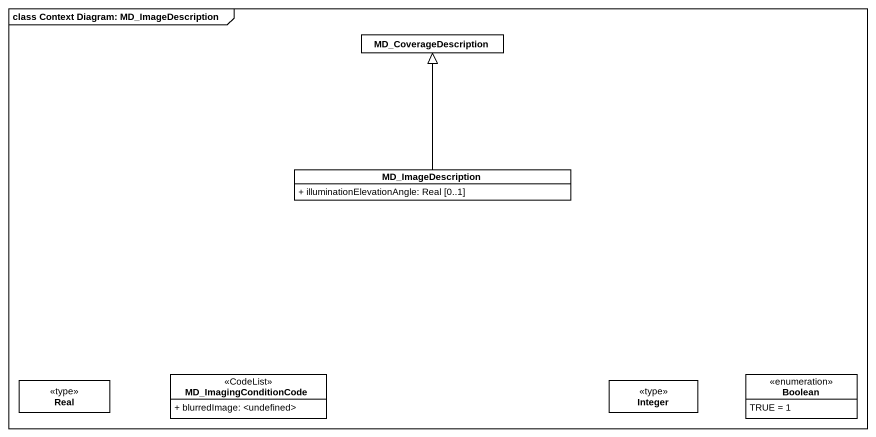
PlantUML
@startuml
mainframe class Context Diagram: MD_ImageDescription
hide circle
hide empty members
skinparam classAttributeIconSize 0
class MD_CoverageDescription
class MD_ImageDescription {
  + illuminationElevationAngle: Real [0..1]
}
class Real <<type>>
class MD_ImagingConditionCode <<CodeList>> {
  + blurredImage: <undefined>
}
class Integer <<type>>
enum Boolean {
  TRUE = 1
}
MD_ImageDescription -up-|> MD_CoverageDescription
@enduml
